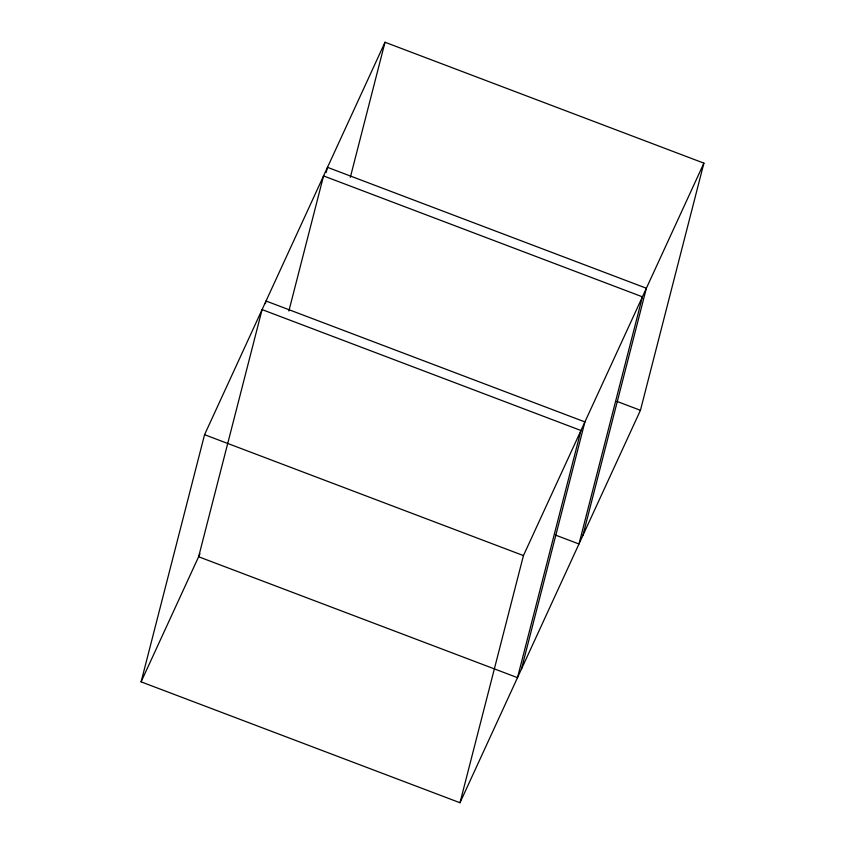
<?xml version="1.0" encoding="UTF-8"?>
<svg xmlns="http://www.w3.org/2000/svg" width="845" height="845" viewBox="0 0 845 845"><rect width="100%" height="100%" fill="white"/><g stroke="black" fill="none" stroke-linecap="round" stroke-linejoin="round"><path stroke-width="1.27" d="M141.104 681.852L204.564 434.689L385.014 42.25L703.896 163.148L640.436 410.311L459.986 802.75L141.104 681.852L199.969 553.824M265.383 303.566L266.027 301.01L584.909 421.919L521.449 669.071M288.874 310.971L323.55 175.929L642.422 296.827L578.973 543.99L555.577 535.117M326.191 172.433L327.501 167.342L646.372 288.24L582.913 535.403M350.337 177.292L385.014 42.25M459.986 802.75L523.446 555.587L703.896 163.148M617.04 401.438L640.436 410.311M204.564 434.689L523.446 555.587M262.087 309.597L198.628 556.76L517.499 677.658L580.959 430.506L262.087 309.597"/></g></svg>
